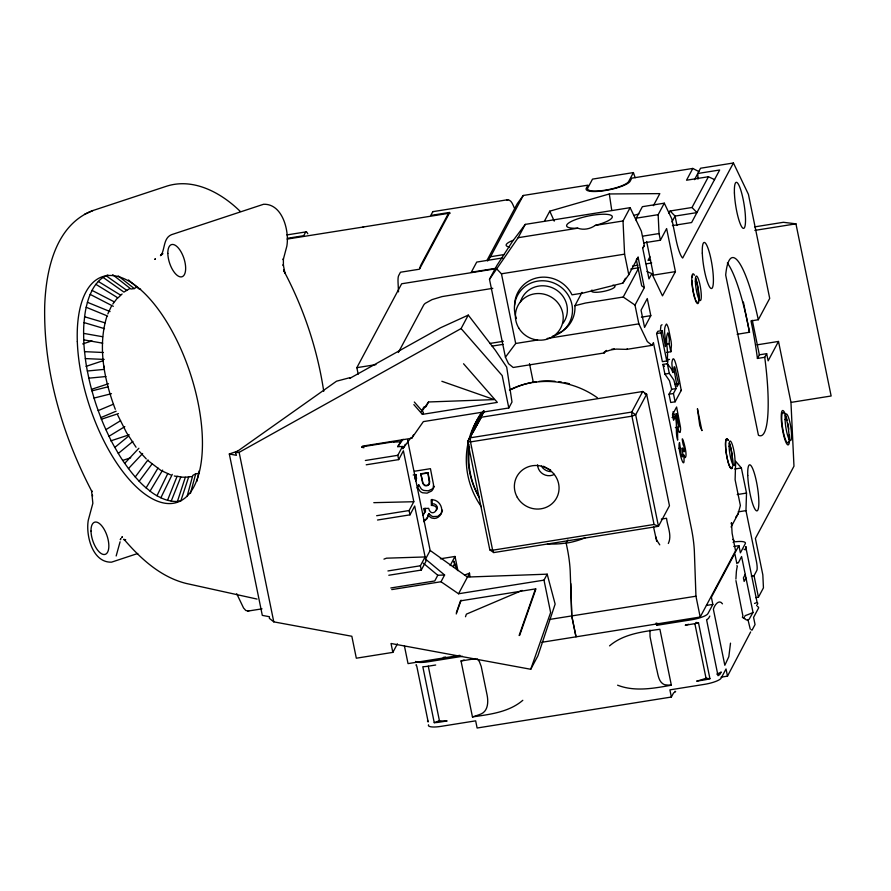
<?xml version="1.0" encoding="UTF-8"?>
<svg xmlns="http://www.w3.org/2000/svg" width="891" height="891" viewBox="0 0 891 891"><rect width="100%" height="100%" fill="white"/><g stroke="black" fill="none" stroke-linecap="round" stroke-linejoin="round"><path stroke-width="1.34" d="M735.91 579.105L736.356 571.799A71.648 13.009 80.9 0 1 737.347 566.097L736.913 565.629M730.509 643.157L728.827 656.689L724.828 665.276L713.39 609.344C714.103 605.691 718.959 598.585 722.467 603.831M755.713 597.638L758.441 597.204L754.042 575.686L756.838 570.44A7.518 1.37 80.9 0 0 756.414 561.33L750.545 532.64A7.529 1.37 80.9 0 0 749.999 530.357L745.967 510.632L746.513 493.079L741.379 467.964L735.676 461.293L735.108 479.726L740.376 505.531L738.049 513.951L731.066 527.026M660.454 329.804L660.955 325.516L662.046 324.736M441.023 513.728L437.704 516.368L433.071 516.58A5.045 4.823 28.1 0 1 431.634 516.023L428.749 513.55L426.989 518.729L423.693 521.669M428.749 513.55L428.526 515.455M110.05 311.572L87.429 302.294L86.193 307.261A119.617 62.593 64.4 0 0 84.623 316.795L84.021 322.575L104.492 328.656M429.395 483.379L427.947 472.653L420.83 473.789L422.735 483.423L424.573 485.495A3.486 3.341 28.1 0 0 425.486 485.762L426.11 485.784A4.522 4.321 28.1 0 0 427.658 485.472A3.085 2.951 28.1 0 0 429.195 483.969L429.707 481.741L427.947 472.653M731.266 523.763L731.478 522.661L732.112 533.252L735.554 550.794L700.192 617.029L541.873 642.277M196.811 481.418L199.216 470.793M683.742 454.945C685.836 476.418 676.837 447.672 679.532 442.56L681.047 453.675L682.328 456.883L682.94 454.466L681.905 448.607L682.74 447.95C684.856 456.927 685.068 447.594 683.23 444.865C679.254 426.388 689.099 456.192 684.99 457.662A5.045 0.913 80.9 0 1 684.644 457.217L683.742 454.945L681.548 455.29M442.471 510.175C441.602 514.864 437.503 519.798 432.246 518.128A5.045 4.823 28.1 0 1 430.81 517.571L427.914 515.109M670.878 351.733L671.435 345.118A13.153 2.395 80.9 0 0 671.068 341.208L668.528 328.601A11.694 2.127 80.9 0 0 667.604 325.961L667.303 325.282A11.694 2.127 80.9 0 0 666.435 324.034C662.236 329.213 666.613 339.872 665.477 346.577L662.202 330.583L657.825 331.285L656.622 333.524L662.381 361.668L666.758 360.966C669.33 352.313 664.452 339.827 667.771 332.866A4.566 0.824 80.9 0 1 668.172 333.68L669.397 339.582L669.063 343.681L670.878 351.733L666.49 352.435M187.088 496.454L192.779 475.426L195.742 473.734L198.782 473.477M190.407 493.447L195.742 473.734M284.129 271.187L284.92 273.08L283.249 264.527L283.394 265.874L283.394 258.657L283.227 259.749L286.835 246.194C289.486 230.936 282.57 203.549 263.558 204.273L171.484 234.689C163.32 238.042 165.013 249.012 161.093 255.394L162.14 253.534L160.458 255.65L162.919 253.657M116.164 555.973L120.085 541.806M649.94 630.093L650.051 636.742L656.377 668.016C658.07 673.696 658.159 682.094 664.474 684.667A35.05 8.03 -11.6 0 0 671.346 685.19L659.908 629.258C642.556 631.73 623.41 633.958 609.555 645.864M106.853 316.45C97.42 347 104.325 380.089 115.284 409.292M150.078 491.153A119.594 60.376 80 0 0 156.994 495.775L160.87 497.768A119.606 57.937 80.5 0 0 167.541 500.285L171.217 501.098A119.606 55.365 80.8 0 0 177.432 501.41L185.339 477.242L191.71 476.562M188.714 476.796L180.806 500.965L177.432 501.41M456.37 612.629L460.491 600.857L535.469 588.906L519.108 635.539M456.248 613.966L461.093 600.166M465.492 616.739L466.394 614.144L522.159 590.421M519.642 635.406L535.959 588.862M237.451 451.202L229.321 453.987L262.31 615.38L269.416 616.717L269.383 618.365L273.782 621.862L351.834 636.263L356.322 658.204L392.842 652.379L391.026 643.491L530.735 669.275L550.627 612.529L544 580.13L547.185 574.172L467.463 577.056L430.153 550.471L407.577 439.998M429.518 483.29L429.406 483.59A3.085 2.951 28.1 0 1 428.159 484.96M441.078 513.539C443.696 507.157 438.305 499.038 431.177 499.806L431.444 505.397C443.15 505.787 431.522 519.576 428.671 508.327L423.637 508.549L424.762 512.425L422.958 515.288M167.541 500.285L177.131 476.206L180.806 477.008L171.217 501.098M107.822 313.933L111.264 306.526M87.452 302.316A119.583 60.399 63.5 0 1 90.203 294.409L92.063 290.399A119.583 58.015 62.9 0 1 95.872 284.329L98.333 281.456A119.606 55.454 62.6 0 1 103.111 277.424L106.062 275.731A119.594 52.803 62.6 0 1 107.844 274.951M156.994 495.719L167.786 473.555M160.87 497.768L172.275 474.368M467.797 576.566L469.479 573.147L464.489 575.118M668.328 543.488C672.204 535.424 667.404 526.403 666.535 518.272L661.334 519.097M434.418 486.274A6.972 6.671 28.1 0 1 432.781 488.714L428.326 490.818L423.782 490.44A7.072 6.76 28.1 0 1 421.187 488.791L418.826 484.904L417.077 487.978M646.955 271.566L651.822 273.582L648.982 278.905L642.767 248.478L644.316 245.56L641.386 231.214L630.126 207.67L525.256 224.387L512.57 241.294L496.81 265.618L489.493 279.306L505.42 357.191L508.516 363.684L513.171 367.482L604.143 352.97L605.936 351.488L610.458 350.063A10.948 2.15 -6.9 0 1 616.505 349.105L626.707 349.372L651.945 345.352L653.415 342.601L691.427 528.586A30.082 5.469 80.9 0 1 694.356 551.15L695.949 596.213L700.192 617.029M744.642 616.383L745.433 615.536A35.039 8.03 -11.6 0 0 753.029 612.462L741.59 556.53L738.327 562.856L737.514 562.678M650.809 315.659L644.572 327.409L641.052 310.191L647.267 298.552L650.809 315.659L641.397 317.163M358.182 374.198L356.845 367.671L401.652 283.772L495.886 268.748M398.366 352.491L423.604 305.223A31.23 7.161 -11.6 0 1 423.916 304.733A31.742 7.273 -11.6 0 1 425.285 303.319L432.057 299.61L442.07 296.592L492.812 288.316M487.143 260.127L517.259 203.727L523.251 195.474L587.949 185.161L586.311 188.224A22.565 5.168 -11.6 0 0 605.112 190.54A22.565 5.168 -11.6 0 0 630.137 181.229L631.764 178.167L692.819 168.432L698.834 171.573M487.577 260.963L490.54 256.731L523.251 195.474M410.662 437.96L402.966 448.641L402.52 446.491L397.754 446.669L401.897 439.619M229.321 453.987L236.427 455.323L235.514 452.65L239.133 452.35L461.093 328.567L468.276 315.102L495.374 350.308L506.701 367.137L511.991 402.019L508.817 407.978L423.359 421.61L411.687 438.283L362.414 446.146M366.223 464.79L398.689 459.611L397.809 455.312L402.52 446.491M421.354 411.687L423.838 407.031L426.032 406.675L428.538 401.975L494.182 399.602L441.869 381.292M402.966 448.641L405.271 444.319M413.847 404.603L422.379 414.36L423.414 412.422L414.326 402.03M398.689 459.611L403.4 450.79L413.814 501.722L409.103 510.543L409.983 514.842L377.517 520.021M489.493 279.306L518.15 237.697L525.256 224.387M411.687 438.283L413.48 434.919M544.624 220.812L549.769 211.178L609.31 193.96L659.83 193.625L653.393 205.676M413.212 475.003L415.952 474.558L414.716 476.885L415.195 479.447M418.826 484.904L417.578 487.232L419.951 491.119A7.072 6.76 28.1 0 0 422.546 492.768L427.09 493.146L431.545 491.041A6.972 6.671 28.1 0 0 433.171 488.602L433.516 484.682L430.442 468.677L414.504 471.228M409.983 514.842L414.694 506.021L425.107 556.953L420.396 565.774L421.276 570.073L388.81 575.252M431.444 505.397L432.28 503.849L432.057 499.372M481.285 417.244L467.675 441.557L489.816 549.87L493.77 552.576L658.471 526.303L669.453 505.743L646.654 394.201L642.712 391.505L481.285 417.244L467.675 441.557L470.504 441.903L631.919 416.164L635.673 414.772L646.654 394.201L644.772 393.967M421.276 570.073L425.987 561.252L425.542 559.102L430.153 550.471M633.412 172.587L628.678 181.463A21.061 4.823 -11.6 0 1 605.323 190.162A21.061 4.823 -11.6 0 1 587.77 187.99L592.515 179.113L633.412 172.587L635.16 177.688M558.601 333.223A30.461 29.136 28.1 0 0 574.907 305.691L582.023 292.348M514.63 305.156A30.461 29.136 28.1 0 1 538.264 277.624A30.461 29.136 28.1 0 1 572 294.821L582.981 293.072L622.865 283.115L628.779 274.662L624.591 254.158L623.021 220.968L630.126 207.67M392.842 652.379L397.408 643.837M391.739 589.597L441 581.745L444.609 575.007L437.782 575.263L434.741 580.965L390.826 587.971M450.122 565.618L455.011 556.452L440.354 558.791M636.374 220.868L636.252 218.172L642.389 206.679L664.296 203.181L671.803 218.874L675.968 239.234A26.329 4.778 80.9 0 0 682.673 258.034L733.427 162.986L748.44 194.383L769.701 298.396L758.297 319.746L750.99 320.916A90.258 16.394 80.9 0 1 757.428 358.46L764.734 357.291L766.672 353.66L759.366 354.818L757.428 358.46M453.419 566.643L454.599 564.437L453.92 561.152L456.816 569.616M643.981 242.842L660.409 240.214L659.05 233.553L658.159 214.675L664.296 203.181M622.865 283.115L625.449 278.259M441 581.745L458.542 593.762L467.463 577.056M628.779 274.662L638.101 257.198L644.327 287.637L635.005 305.09L638.836 323.856L647.3 341.554L651.945 345.352M574.907 305.691L585.487 303.04L623.221 297.026L638.212 268.959M668.851 213.328L670.099 210.989L692.006 207.492L708.434 176.73L714.582 179.614M692.819 168.432L686.515 180.227L708.434 176.73M649.951 256.753L648.013 260.372L650.575 259.96M660.409 240.214L666.624 228.575L675.423 271.621L662.481 295.868L651.822 273.582M671.959 221.915L675.066 216.09L696.974 212.593L692.006 207.492M694.523 179.648L700.56 168.232L733.427 162.986M666.758 360.966L661.011 332.822L662.202 330.583M642.712 391.505L631.73 412.065L631.919 416.164L654.061 524.476L658.471 526.303L635.673 414.772L631.73 412.065L470.303 437.804L470.504 441.903L492.645 550.215L493.77 552.576M567.946 539.868L566.186 543.165A84.244 80.558 28.1 0 0 585.287 537.707M669.03 394.223L671.658 389.3L669.464 380.724L664.92 374.097L662.937 364.419L667.326 363.728L671.246 368.74L672.995 372.616L672.048 365.811A10.547 1.916 80.9 0 1 671.892 362.804C674.364 344.394 681.749 395.771 681.325 390.158L675.111 401.796L670.723 402.498L669.03 394.223L673.418 393.521L676.046 388.599L673.852 380.023L669.308 373.396L667.326 363.728M678.597 383.821L677.082 386.661L673.874 368.674A5.235 0.947 80.9 0 1 673.919 367.738L674.019 367.304A6.772 1.236 80.9 0 1 674.364 366.78A4.578 0.835 80.9 0 1 674.999 367.593L678.597 383.821L675.311 384.344M530.735 669.275L537.919 655.809L555.138 604.087L547.185 574.172M672.048 417.523L675.333 416.999L673.585 420.285L672.46 414.76L676.603 407.009L680.446 427.067A6.972 1.27 80.9 0 1 680.579 429.718L680.189 432.335L679.354 432.413A7.072 1.281 80.9 0 1 678.641 430.999L677.583 427.268L675.389 427.613M677.037 413.814L679.142 424.829A3.085 0.557 80.9 0 1 679.142 426.533A4.522 0.824 80.9 0 1 678.931 427.001L678.819 427.034A3.486 0.635 80.9 0 1 678.619 426.856L676.024 415.707L677.037 413.814L672.66 414.515M743.372 302.016L749.509 332.321A90.258 16.394 80.9 0 0 727.323 263.012M757.049 344.85L778.5 341.431L768.142 360.833L766.672 353.66M736.879 563.702L734.774 553.422L711.374 597.248L712.845 604.421L707.944 613.598A15.047 3.441 -11.6 0 1 691.26 619.813L656.7 625.326L657.803 623.277M733.783 546.484L738.917 545.66L735.365 552.108M709.804 616.071L708.824 617.909A15.047 3.441 -11.6 0 1 706.585 619.757L718.012 675.69A15.047 3.441 -11.6 0 0 720.251 673.841L721.231 672.003A29.815 6.827 -11.6 0 1 716.798 674.153M428.56 724.806A15.047 3.441 -11.6 0 0 441.101 726.354L475.66 720.841L477.119 728.014L671.368 697.04L673.551 692.953L675.668 691.639A21.584 4.945 -11.6 0 1 675.033 691.227M745.277 574.361L743.417 577.858L744.141 581.444L746.012 577.947M758.441 597.204L763.442 587.837L762.83 574.873L755.39 538.454L793.97 466.193L790.963 402.398L778.5 341.431M753.029 612.462L749.086 619.323M756.615 605.735L757.595 603.898A15.047 3.441 -11.6 0 0 757.105 602.483L745.678 546.551A15.047 3.441 -11.6 0 1 746.168 547.965L745.188 549.803A29.804 6.827 -11.6 0 0 744.007 549.246M721.086 677.16L727.502 676.146L750.656 631.942M428.114 516.624L426.143 519.108L423.904 520.333M454.599 564.437L452.873 566.453M162.652 470.103L150.078 491.086L146.124 487.867L157.997 468.053M415.707 480.917L416.543 478.445L415.952 474.558M112.778 304.065L117.233 298.24M642.834 247.676L644.316 245.56M638.101 257.198L636.352 259.704L641.687 285.833L644.327 287.637M735.721 517.27L738.049 513.951M422.278 410.84L428.538 401.975M397.754 446.669L403.1 439.241M146.113 487.889A119.617 62.57 79.1 0 1 139.163 481.274L135.254 476.963L148.017 459.823M139.174 481.251L151.938 464.111M505.42 357.191L515.7 343.492L537.596 339.994M122.1 293.997L117.968 297.917L95.883 284.34M142.638 453.497L128.482 468.566L124.718 463.331L138.873 448.273M436.211 510.331C439.363 507.781 435.81 502.958 432.28 503.849M522.805 700.304C508.95 712.199 489.805 714.437 472.453 716.91L461.026 660.977A35.05 8.03 -11.6 0 0 464.122 660.008M748.006 619.88L750.255 629.135M124.695 463.365A119.606 65.979 76.7 0 1 118.303 453.441L114.839 447.393L128.36 436.289M118.325 453.419L132.882 441.446M423.782 513.739L425.542 511.278L425.085 508.271M235.514 452.65L336.52 381.203L350.163 377.595L349.729 378.408L440.533 327.777L468.276 315.102M240.247 211.412C221.168 192.656 193.035 177.276 165.826 186.453L92.942 210.532C55.454 224.799 45.953 270.084 44.706 305.836C43.347 370.545 62.136 434.619 91.951 491.632L91.55 490.596L92.853 503.292L88.276 520.233C85.636 535.491 92.541 562.867 111.564 562.154L137.76 553.489M577.736 228.196A23.311 5.346 -11.6 0 1 573.481 220.445A23.311 5.346 -11.6 0 1 609.366 214.72A23.311 5.346 -11.6 0 1 595.277 225.401C590.276 228.965 583.594 230.324 577.736 228.196L518.15 237.697M103.111 277.424L123.905 292.092L129.407 288.818M112.712 274.695L130.932 289.029L134.296 288.584L136.902 286.98M114.816 447.427A119.606 67.103 75.1 0 1 108.992 436.278L105.906 429.64L120.563 420.708M109.014 436.256L124.807 426.644M84.5 214.297L92.942 210.532M105.918 429.629A119.583 67.749 73.5 0 1 100.85 417.612L98.199 410.606L113.502 404.169M100.839 417.623L116.142 411.185M383.954 559.136L386.527 558.178L425.107 556.953M434.251 722.668L439.43 720.741A29.815 6.827 -11.6 0 0 447.126 720.942L440.221 722.044A15.047 3.441 -11.6 0 1 434.251 722.668L422.824 666.735A15.047 3.441 -11.6 0 0 428.783 666.112L435.688 665.009M754.521 603.441L757.105 602.483M82.718 343.926L91.94 340.874M86.026 366.368L103.156 360.699M91.394 389.367L108.535 383.709M101.318 419.249L118.447 413.591M110.751 440.878L129.206 434.786M122.824 460.38L130.732 457.762M633.624 215.466L638.914 213.94M104.447 369.364L87.363 371.001L88.833 378.174A119.606 67.761 70 0 0 91.973 390.848L108.056 386.828M111.475 393.688L94.045 398.065L91.962 390.859M432.937 211.646L507.135 199.818C512.035 199.461 513.049 206.077 514.942 209.073M287.548 238.276L303.697 235.703L305.49 232.339A15.047 2.729 80.9 0 1 307.807 233.798M362.938 227.049L449.264 213.227M636.252 218.172L658.159 214.675M595.277 225.401L623.021 220.968M672.427 225.601L691.605 222.55L719.661 170.003L697.742 173.5L698.009 179.046M490.54 256.731L504.217 254.548M502.669 257.933L476.718 262.077L471.294 272.223L495.942 268.291M642.611 236.171L659.05 233.553M754.61 226.882L783.401 222.293L795.941 223.841L831.136 395.994L791.42 402.331M754.855 230.39L795.941 223.841M497.044 269.26L501.455 273.793L624.591 254.158M632.51 266.041L637.989 265.162M646.209 263.847L651.7 262.979M630.795 269.026L638.869 267.734M675.423 271.621L653.515 275.107L646.643 241.483M489.627 343.481L503.326 341.298M356.845 367.671L375.969 364.619M492.066 346.109L502.992 344.371M547.174 338.469L638.836 323.856M656.622 333.524L661.011 332.822M611.672 349.261L614.278 348.838M666.88 344.026L669.063 343.681M737.147 334.292L749.554 332.243M664.92 374.097L669.308 373.396M422.379 414.36L497.345 402.398L463.554 363.762M671.658 389.3L676.046 388.599M361.846 446.848L393.978 441.724L393.466 442.081L400.337 441.836M365.343 460.491L397.809 455.312M672.738 416.231L676.024 415.707M420.619 474.168L427.736 473.032M678.608 448.44L680.802 448.095M376.637 515.722L409.103 510.543M734.741 469.022L741.379 467.964M737.225 494.561L746.513 493.079M654.061 524.476L492.645 550.215L489.816 549.87M738.16 511.88L745.967 510.632M387.93 570.953L420.396 565.774M458.542 593.762L544 580.13M751.313 576.121L754.042 575.686M549.959 619.379L695.949 596.213M706.429 605.446L712.845 604.421M459.934 655.342L408.033 663.617L404.425 645.953M462.462 656.299L427.903 661.813A15.047 3.441 -11.6 0 1 415.54 661.445M461.026 660.977L475.816 658.616M671.346 685.19C653.816 688.375 634.782 691.928 617.597 685.19M286.902 234.923L306.27 231.849M287.102 239.089L363.662 226.938M262.043 608.843L248.377 611.014L245.805 610.491L243.555 607.985L236.728 593.74M506.712 199.885L507.881 199.807M248.801 610.948L247.631 611.026M88.833 378.174L105.906 376.537M413.814 501.722L373.797 502.669M180.728 477.097L185.339 477.242M83.732 339.85A119.617 66.001 66.8 0 0 84.545 351.655L103.367 352.502M84.556 351.655L85.358 358.583L104.18 359.429M125.698 539.746L123.559 539.333L124.94 540.325L124.462 539.846C140.978 559.047 161.059 577.245 186.275 583.471L257.065 599.075M695.904 622.453L698.499 622.776L709.927 678.708A15.047 3.441 -11.6 0 1 703.578 680.056L696.673 681.147A29.815 6.827 -11.6 0 0 706.028 678.229L709.927 678.708M84.01 322.564A119.583 64.464 65.5 0 0 83.609 333.379L102.61 336.731M102.732 343.191L83.743 339.85L83.62 333.39M361.646 447.282L363.94 447.716M140.622 289.185L138.829 288.818L128.471 279.941M174.313 475.983L177.242 476.574M84.589 316.762L105.06 322.843M170.794 474.959L160.948 470.448L147.951 460.58M86.193 307.261L107.555 316.027M92.063 290.399L113.97 301.704M90.18 294.386L113.313 306.326M751.269 629.881L752.071 630.126L755.045 624.558L753.574 617.385L758.475 608.208A15.047 3.441 -11.6 0 0 757.562 606.571M98.333 281.456L120.43 295.032M744.408 618.443L742.303 617.14L744.542 618.666M424.495 484.96L423.203 483.601M623.221 297.026L635.005 305.09M106.062 275.731L126.856 290.41M118.225 275.932L134.296 288.584M425.542 559.102L444.609 575.007M423.281 563.168L437.782 575.263M146.269 458.932L139.408 451.492M670.099 210.989L675.066 216.09L676.982 225.479M477.376 658.972L479.358 661.545L481.207 666.39L487.087 695.013C488.402 701.54 488.246 710.74 481.196 713.903A35.05 8.03 -11.6 0 1 472.453 716.91M659.774 544.858L656.934 540.492L655.531 536.393M461.093 328.567L502.19 375.579L508.817 407.978M669.531 359.463L668.116 359.318L667.515 363.506A10.547 1.916 80.9 0 0 667.537 364.441M743.818 617.786L746.179 619.824A71.648 13.009 80.9 0 0 748.306 619.69M662.937 364.419L664.474 366.368M136.056 447.237L126.489 432.558L117.701 415.095M284.574 272.256C304.109 309.389 317.508 349.807 323.734 391.305M549.769 211.178L554.235 221.135M742.938 616.115L735.933 580.62M422.947 483.033L420.83 473.789M656.7 541.349L653.515 526.848M752.305 320.281L759.366 354.818M738.917 545.66L740.388 552.832L745.288 543.655A15.047 3.441 -11.6 0 0 735.253 541.761M673.418 393.521L675.111 401.796M675.333 416.999C677.583 424.584 675.155 432.625 677.65 440.143L677.583 427.268M727.502 676.146L726.031 668.974L721.131 678.151A15.047 3.441 -11.6 0 1 704.458 684.355L669.898 689.868L671.368 697.04M673.039 411.72L673.585 414.393M694.869 623.622L706.028 678.229M656.222 622.932L656.7 625.326M529.488 363.606L533.341 382.484A84.244 80.558 28.1 0 1 597.393 397.765M501.455 273.793L515.7 343.492M455.011 556.452L456.96 565.974A30.094 5.469 80.9 0 1 457.851 570.652M428.27 666.134L439.43 720.741M239.133 452.35L273.782 621.862M284.285 271.187L284.429 271.922M609.31 193.96L611.716 210.142M92.564 496.109L92.419 495.095M103.868 365.934L104.013 367.092M398.5 291.858L398.054 282.536A15.047 2.729 80.9 0 1 398.667 275.597L400.46 272.234L419.449 269.205L449.777 212.403L430.787 215.433L432.58 212.08A15.047 2.729 80.9 0 1 433.36 211.579M570.786 583.65L571.744 615.904L576.02 636.831L571.777 616.004L570.195 570.953A30.082 5.469 80.9 0 0 567.255 548.388L566.153 542.998A84.244 80.558 28.1 0 1 547.442 543.878M732.602 465.96A15.114 2.751 80.9 0 1 726.555 455.078A15.114 2.751 80.9 0 1 728.203 440.187M729.451 443.15A15.114 2.751 80.9 0 1 732.714 464.278M698.878 300.98A15.114 2.751 80.9 0 1 692.842 290.098A15.114 2.751 80.9 0 1 694.479 275.208M695.726 278.17A15.114 2.751 80.9 0 1 698.99 299.298M788.702 441.435A15.347 2.784 80.9 0 1 782.576 427.747A15.347 2.784 80.9 0 1 784.459 413.959M785.082 415.273A15.347 2.784 80.9 0 1 788.925 440.109M730.609 467.964A14.891 2.706 80.9 0 1 725.775 448.741A14.891 2.706 80.9 0 1 728.214 440.388M729.451 443.317A14.891 2.706 80.9 0 1 732.658 464.122M732.335 467.062A14.891 2.706 80.9 0 1 732.023 467.942M731.622 468.388A14.891 2.706 80.9 0 1 731.143 468.399M764.734 357.291A90.258 16.394 80.9 0 1 758.419 435.209L725.686 275.052A90.258 16.394 80.9 0 1 758.297 319.758M789.404 441.813A17.452 3.174 80.9 0 1 784.771 439.196A17.452 3.174 80.9 0 1 781.229 416.275A17.452 3.174 80.9 0 1 785.038 413.569M785.773 415.496A17.452 3.174 80.9 0 1 787.165 420.385M787.789 423.214A17.452 3.174 80.9 0 1 788.167 425.174M788.346 426.165A17.452 3.174 80.9 0 1 788.813 429.172M789.415 434.964A17.452 3.174 80.9 0 1 789.537 439.876M696.807 302.194A14.067 2.55 80.9 0 1 695.682 300.156M695.091 298.608A14.067 2.55 80.9 0 1 692.051 280.821M692.162 277.391A14.067 2.55 80.9 0 1 692.652 275.341M695.704 278.916A14.067 2.55 80.9 0 1 698.633 300.122M698.433 301.336A14.067 2.55 80.9 0 1 698.143 302.172M627.297 348.838A12.04 2.762 -11.6 0 1 626.707 349.372M604.143 352.97A12.04 2.762 -11.6 0 1 604.755 351.555M605.512 351.009A12.04 2.762 -11.6 0 1 606.526 350.441M592.003 290.032A11.995 2.55 -16.6 0 0 591.669 291.457A12.04 2.762 -11.6 0 0 607.952 290.343A12.04 2.762 -11.6 0 0 612.83 285.187M427.569 485.194A4.522 4.321 28.1 0 1 426.321 485.395L425.686 485.372A3.486 3.341 28.1 0 1 424.784 485.105M469.479 573.147A30.082 5.469 80.9 0 1 469.969 576.711M468.978 444.353A84.244 80.558 28.1 0 0 479.436 497.757A82.74 79.121 28.1 0 1 469.613 447.082M470.548 436.713A84.244 80.558 28.1 0 1 481.118 413.123M481.296 506.701A84.244 80.558 28.1 0 1 468.176 442.537M468.789 440.009A84.244 80.558 28.1 0 1 483.189 411.174M509.418 389.991A84.244 80.558 28.1 0 1 533.308 382.317M450.022 213.472A30.082 5.469 80.9 0 0 447.995 214.252L420.786 265.206A30.082 5.469 80.9 0 0 419.917 268.18M520.366 302.172A24.146 23.088 28.1 0 1 553.612 288.361A24.146 23.088 28.1 0 1 563.001 323.221M516.446 318.555A29.336 28.055 28.1 0 1 533.364 282.169A29.336 28.055 28.1 0 1 570.919 300.857A29.336 28.055 28.1 0 1 552.297 336.386M509.563 246.985A18.655 4.277 -11.6 0 1 513.116 240.325M87.34 371.001A119.606 67.115 68.4 0 1 85.347 358.572M98.21 410.595A119.606 68.006 71.7 0 1 94.045 398.054M135.265 476.919A119.572 64.352 78 0 1 128.493 468.521M732.87 539.4A21.584 4.945 -11.6 0 1 733.115 542.452M427.68 720.496A15.047 3.441 -11.6 0 0 428.17 721.922L416.743 665.978A15.047 3.441 -11.6 0 1 416.253 664.563M688.543 624.301A29.815 6.827 -11.6 0 1 685.235 625.215L692.14 624.112A15.047 3.441 -11.6 0 0 698.499 622.776M445.5 657.035A21.584 4.945 -11.6 0 1 443.306 657.413M554.369 474.346A11.126 10.647 28.1 0 1 537.607 464.812M551.061 471.64A11.126 10.647 28.1 0 1 541.383 466.138M550.616 469.991A38.614 36.921 28.1 0 1 543.555 466.249M481.864 415.674A82.74 79.121 28.1 0 1 483.323 412.088M480.204 418.781A82.74 79.121 28.1 0 1 483.312 411.687M480.126 418.325A82.74 79.121 28.1 0 1 482.866 412.477M477.509 423.826A82.74 79.121 28.1 0 1 483.746 411.085M476.473 425.764A82.74 79.121 28.1 0 1 484.103 410.84M474.825 428.872A82.74 79.121 28.1 0 1 483.167 412.878M473.789 430.81A82.74 79.121 28.1 0 1 484.392 411.675M511.222 389.512A82.74 79.121 28.1 0 1 536.315 381.738M538.955 381.415A82.74 79.121 28.1 0 1 554.959 381.259M558.958 381.693A82.74 79.121 28.1 0 1 561.62 382.094M564.259 382.573A82.74 79.121 28.1 0 1 569.505 383.787M161.995 253.801L161.249 255.104L161.995 253.801M120.697 538.832L120.408 539.601L120.697 538.832M122.279 536.917L121.588 537.585L122.279 536.917M154.856 259.236L155.357 258.925L154.856 259.236M701.896 430.542L699.78 425.653L697.43 408.735L701.896 430.542M284.24 271.109L283.962 269.583L284.24 271.109M729.094 446.268A12.407 2.25 80.9 0 0 733.727 465.492A12.407 2.25 80.9 0 0 733.304 448.062A12.407 2.25 80.9 0 0 729.094 446.268M695.37 281.289A12.407 2.25 80.9 0 0 700.014 300.512A12.407 2.25 80.9 0 0 699.58 283.082A12.407 2.25 80.9 0 0 695.37 281.289M785.094 419.594A13.543 2.461 80.9 0 0 790.15 440.566A13.543 2.461 80.9 0 0 789.693 421.566A13.543 2.461 80.9 0 0 785.094 419.594M747.761 475.493A23.322 4.232 80.9 0 0 756.648 510.855A23.322 4.232 80.9 0 0 755.434 477.186A23.322 4.232 80.9 0 0 747.761 475.493M702.308 253.133A23.322 4.232 80.9 0 0 711.196 288.495A23.322 4.232 80.9 0 0 709.982 254.815A23.322 4.232 80.9 0 0 702.308 253.133M734.418 192.991A23.322 4.232 80.9 0 0 743.306 228.363A23.322 4.232 80.9 0 0 742.092 194.684A23.322 4.232 80.9 0 0 734.418 192.991M518.718 327.966A24.146 23.088 28.1 0 0 560.138 329.057A24.146 23.088 28.1 0 0 539.066 293.529A24.146 23.088 28.1 0 0 518.718 327.966M77.317 341.621A118.837 52.959 71.7 0 0 174.202 503.125A118.837 52.959 71.7 0 0 167.898 323.834A118.837 52.959 71.7 0 0 77.317 341.621M91.005 531.036A16.918 7.54 71.7 0 0 104.603 554.492A16.918 7.54 71.7 0 0 104.147 529.299A16.918 7.54 71.7 0 0 91.005 531.036M167.831 253.434A16.918 7.54 71.7 0 0 181.419 276.889A16.918 7.54 71.7 0 0 180.962 251.708A16.918 7.54 71.7 0 0 167.831 253.434M517.292 497.334A22.565 21.573 28.1 0 0 556.006 498.971A22.565 21.573 28.1 0 0 536.861 465.492A22.565 21.573 28.1 0 0 517.292 497.334"/></g></svg>
